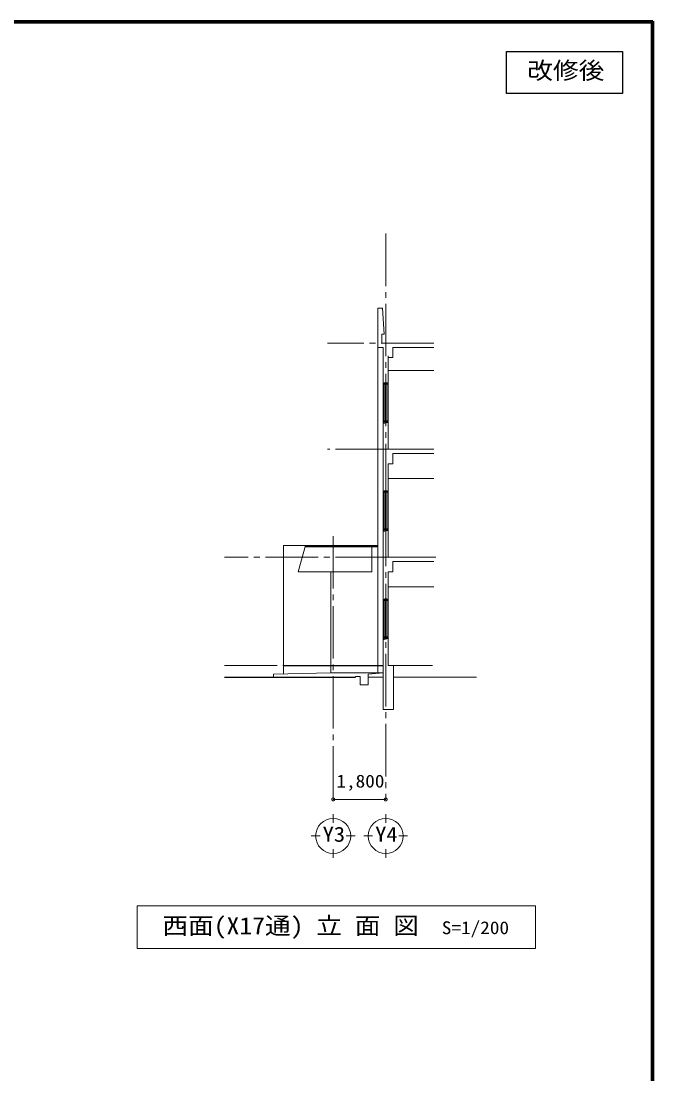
# Model space of a CAD drawing. Units: millimetres at full size, sheet at 1:200; details may follow other scales. Extents: x -55340 to 55340, y -38040 to 38040.
# Drawn here: x 33694 to 55340, y 1956 to 38040 of the extents above; entities that cross this region are included whole.
import ezdxf
from ezdxf.enums import TextEntityAlignment as Align

# ---------------------------------------------------------------- set-up
doc = ezdxf.new("R2010")
doc.units = ezdxf.units.MM
doc.header["$LTSCALE"] = 200
doc.header["$PDMODE"] = 32
doc.header["$PDSIZE"] = 100
doc.linetypes.add('CHAIN2', pattern=[12, 9, -1, 1, -1])
for name, color, linetype, lineweight in [('0-1_通り芯', 3, 'Continuous', 18), ('0-2_躯体', 3, 'Continuous', 18), ('0-5_建具(ｻｯｼ)', 4, 'Continuous', 9), ('0-A_寸法', 4, 'CHAIN2', 9), ('0-B_文字', 4, 'Continuous', 9), ('F-0_F-0ﾚｲﾔ', 5, 'Continuous', 50)]:
    doc.layers.add(name, color=color, linetype=linetype, lineweight=lineweight)
doc.styles.add('ＭＳ ゴシック', font='')
doc.styles.get('ＭＳ ゴシック').set_extended_font_data('MS Gothic')

msp = doc.modelspace()

# ---------------------------------------------------------------- linework, layer by layer
at = {"layer": '0-1_通り芯', "color": 4, "linetype": 'CHAIN2', "lineweight": 9}
for p, q in [((46185.9, 30754.1), (46185.9, 11363.3)), ((44385.9, 20391.8), (44385.9, 11363.3))]:
    msp.add_line(p, q, dxfattribs=at)
at = {"layer": '0-1_通り芯'}
for p, q in [((44385.9, 10863.3), (44385.9, 10563.3)), ((46185.9, 10863.3), (46185.9, 10563.3)), ((43635.9, 10113.3), (43935.9, 10113.3)), ((44835.9, 10113.3), (45135.9, 10113.3)), ((45435.9, 10113.3), (45735.9, 10113.3)), ((46635.9, 10113.3), (46935.9, 10113.3)), ((44385.9, 9363.3), (44385.9, 9663.3)), ((46185.9, 9363.3), (46185.9, 9663.3))]:
    msp.add_line(p, q, dxfattribs=at)
for centre in [(44385.9, 10113.3), (46185.9, 10113.3)]:
    msp.add_circle(centre, 600, dxfattribs=at)
at = {"layer": '0-2_躯体'}
for p, q in [((46080.9, 28204.1), (46135.9, 27304.1)), ((46100.9, 26854.1), (45910.9, 26854.1)), ((47831.8, 27004.1), (46055.9, 27004.1)), ((46100.9, 26854.1), (46100.9, 25628.3)), ((47831.8, 26854.1), (46425.9, 26854.1)), ((46425.9, 26504.1), (46425.9, 26854.1)), ((46270.9, 26564.1), (46270.9, 25626.8)), ((46270.9, 26504.1), (46425.9, 26504.1)), ((47831.8, 26064.1), (46270.9, 26064.1)), ((46151.8, 25628.3), (46100.9, 25628.3)), ((46221.3, 25626.8), (46270.9, 25626.8)), ((46270.9, 24284.1), (46100.9, 24245.4)), ((46100.9, 24245.4), (46100.9, 21928.3)), ((46270.9, 24284.1), (46270.9, 23364.1)), ((47831.8, 23364.1), (46270.9, 23364.1)), ((47831.8, 23214.1), (46425.9, 23214.1)), ((46425.9, 22864.1), (46425.9, 23214.1)), ((46270.9, 22864.1), (46425.9, 22864.1)), ((46270.9, 22864.1), (46270.9, 21926.8)), ((47831.8, 22364.1), (46270.9, 22364.1)), ((46151.8, 21928.3), (46100.9, 21928.3)), ((46221.3, 21926.8), (46270.9, 21926.8)), ((46270.9, 20584.1), (46100.9, 20545.5)), ((46270.9, 20584.1), (46270.9, 19664.1)), ((46100.9, 20545.5), (46100.9, 18218.3)), ((42685.9, 20064.1), (45910.9, 20064.1)), ((42685.9, 20064.1), (42685.9, 15661.9)), ((43185.9, 19164.1), (43435.9, 20064.1)), ((45710.9, 20064.1), (45710.9, 19164.1)), ((46270.9, 19664.1), (47900.8, 19664.1)), ((46425.9, 19164.1), (46425.9, 19514.1)), ((47831.8, 19514.1), (46425.9, 19514.1)), ((43185.9, 19164.1), (45710.9, 19164.1)), ((44300.9, 19164.1), (44300.9, 15704.1)), ((46270.9, 19164.1), (46425.9, 19164.1)), ((46270.9, 19164.1), (46270.9, 18216.8)), ((47831.8, 18654.1), (46270.9, 18654.1)), ((46151.8, 18218.3), (46100.9, 18218.3)), ((46221.3, 18216.8), (46270.9, 18216.8)), ((46100.9, 16884.6), (46100.9, 14444.9)), ((46270.9, 16874.1), (46100.9, 16835.4)), ((46270.9, 16884.6), (46270.9, 15954.1)), ((47790.1, 15954.1), (46270.9, 15954.1)), ((46450.9, 15954.1), (46450.9, 14444.9)), ((46100.9, 15704.1), (44300.9, 15704.1)), ((45155.9, 15579.8), (45155.9, 15554.1)), ((45155.9, 15579.8), (45305.9, 15579.8)), ((45305.9, 15579.8), (45305.9, 15294.9)), ((46100.9, 15704.1), (45585.9, 15654.1)), ((45585.9, 15654.1), (45585.9, 15294.9)), ((45585.9, 15554.1), (46100.9, 15554.1)), ((46450.9, 15554.1), (49300.7, 15554.1)), ((45585.9, 15294.9), (45305.9, 15294.9)), ((46100.9, 14444.9), (46450.9, 14444.9))]:
    msp.add_line(p, q, dxfattribs=at)
at = {"layer": '0-2_躯体', "color": 6, "lineweight": 25}
for p, q in [((46100.9, 25628.3), (46100.9, 24245.4)), ((46150.9, 25614.1), (46150.9, 25649.1)), ((46220.9, 25632.1), (46150.9, 25632.1)), ((46185.9, 25614.1), (46185.9, 25632.1)), ((46220.9, 25614.1), (46220.9, 25649.1)), ((46270.9, 24284.1), (46270.9, 25626.8)), ((46169.9, 24354.1), (46169.9, 25584.1)), ((46201.9, 24354.1), (46201.9, 25584.1)), ((46169.9, 24275.1), (46169.9, 24299.1)), ((46201.9, 24281.1), (46201.9, 24299.1)), ((46220.9, 24314.1), (46220.9, 24272.7)), ((46100.9, 21928.3), (46100.9, 20545.5)), ((46150.9, 21914.1), (46150.9, 21949.1)), ((46220.9, 21932.1), (46150.9, 21932.1)), ((46169.9, 20654.1), (46169.9, 21884.1)), ((46185.9, 21914.1), (46185.9, 21932.1)), ((46201.9, 20654.1), (46201.9, 21884.1)), ((46220.9, 21914.1), (46220.9, 21949.1)), ((46270.9, 20584.1), (46270.9, 21926.8)), ((46169.9, 20575.1), (46169.9, 20599.1)), ((46201.9, 20581.1), (46201.9, 20599.1)), ((46220.9, 20614.1), (46220.9, 20572.7)), ((43427.6, 20034.1), (45910.9, 20034.1)), ((46100.9, 18218.3), (46100.9, 16835.4)), ((46150.9, 18204.1), (46150.9, 18239.1)), ((46220.9, 18222.1), (46150.9, 18222.1)), ((46169.9, 16944.1), (46169.9, 18174.1)), ((46185.9, 18204.1), (46185.9, 18222.1)), ((46201.9, 16944.1), (46201.9, 18174.1)), ((46220.9, 18204.1), (46220.9, 18239.1)), ((46270.9, 16874.1), (46270.9, 18216.8)), ((46169.9, 16865.1), (46169.9, 16889.1)), ((46201.9, 16871.1), (46201.9, 16889.1)), ((46220.9, 16904.1), (46220.9, 16862.7)), ((42685.9, 15954.1), (46099.9, 15954.1))]:
    msp.add_line(p, q, dxfattribs=at)
at = {"layer": '0-2_躯体'}
for points in [[(46080.9, 28204.1), (45910.9, 28204.1), (45910.9, 15704.1)], [(46135.9, 27304.1), (46055.9, 27304.1), (46055.9, 27004.1)], [(44300.9, 15704.1), (42335.9, 15652.8), (42335.9, 15554.1)]]:
    msp.add_lwpolyline(points, dxfattribs=at)
at = {"layer": '0-2_躯体', "color": 6, "lineweight": 25}
for points in [[(46180.9, 25584.1), (46158.9, 25584.1), (46158.9, 25624.1), (46180.9, 25624.1)], [(46212.9, 25584.1), (46190.9, 25584.1), (46190.9, 25624.1), (46212.9, 25624.1)], [(46180.9, 24294.1), (46158.9, 24294.1), (46158.9, 24354.1), (46180.9, 24354.1)], [(46212.9, 24294.1), (46190.9, 24294.1), (46190.9, 24354.1), (46212.9, 24354.1)], [(46180.9, 21884.1), (46158.9, 21884.1), (46158.9, 21924.1), (46180.9, 21924.1)], [(46212.9, 21884.1), (46190.9, 21884.1), (46190.9, 21924.1), (46212.9, 21924.1)], [(46180.9, 20594.1), (46158.9, 20594.1), (46158.9, 20654.1), (46180.9, 20654.1)], [(46212.9, 20594.1), (46190.9, 20594.1), (46190.9, 20654.1), (46212.9, 20654.1)], [(46180.9, 18174.1), (46158.9, 18174.1), (46158.9, 18214.1), (46180.9, 18214.1)], [(46212.9, 18174.1), (46190.9, 18174.1), (46190.9, 18214.1), (46212.9, 18214.1)], [(46180.9, 16884.1), (46158.9, 16884.1), (46158.9, 16944.1), (46180.9, 16944.1)], [(46212.9, 16884.1), (46190.9, 16884.1), (46190.9, 16944.1), (46212.9, 16944.1)]]:
    msp.add_lwpolyline(points, close=True, dxfattribs=at)
for points in [[(46220.9, 24284.1), (46150.9, 24272.1), (46150.9, 24256.8)], [(46220.9, 20584.1), (46150.9, 20572.1), (46150.9, 20556.8)], [(46220.9, 16874.1), (46150.9, 16862.1), (46150.9, 16846.8)]]:
    msp.add_lwpolyline(points, dxfattribs=at)
at = {"layer": '0-5_建具(ｻｯｼ)', "color": 2, "lineweight": 25}
msp.add_line((40665.6, 15554.1), (45155.9, 15554.1), dxfattribs=at)
at = {"layer": '0-A_寸法'}
for p, q in [((47831.8, 27004.1), (44185.9, 27004.1)), ((46270.9, 23364.1), (44185.9, 23364.1)), ((46270.9, 19664.1), (40665.6, 19664.1)), ((40665.6, 15954.1), (42685.9, 15954.1))]:
    msp.add_line(p, q, dxfattribs=at)
at = {"layer": '0-A_寸法', "linetype": 'Continuous'}
msp.add_line((46185.9, 11363.3), (44385.9, 11363.3), dxfattribs=at)
at = {"layer": '0-A_寸法', "color": 6}
for p in [(44385.9, 11363.3), (46185.9, 11363.3)]:
    msp.add_point(p, dxfattribs=at)
at = {"layer": '0-B_文字'}
for p, q in [((37675.6, 7722.2), (51317.2, 7722.2)), ((51317.2, 7722.2), (51317.2, 6253.2))]:
    msp.add_line(p, q, dxfattribs=at)
at = {"layer": '0-B_文字', "color": 2, "lineweight": 25}
msp.add_lwpolyline([(50327.2, 37000), (54300, 37000), (54300, 35553.8), (50327.2, 35553.8)], close=True, dxfattribs=at)
at = {"layer": '0-B_文字'}
msp.add_lwpolyline([(51317.2, 6253.2), (37675.6, 6253.2), (37675.6, 7722.2)], dxfattribs=at)
at = {"layer": 'F-0_F-0ﾚｲﾔ'}
for p, q in [((-55340, 38040), (55340, 38040)), ((-55300, 38000), (55300, 38000)), ((55300, 38000), (55300, -38000)), ((55340, 38040), (55340, -38040))]:
    msp.add_line(p, q, dxfattribs=at)

# ---------------------------------------------------------------- texts
at = {"layer": '0-1_通り芯', "color": 2, "style": 'ＭＳ ゴシック', "width": 1.1}
for s, p in [('Y3', (44025.6, 9759.1)), ('Y4', (45825.6, 9759.1))]:
    msp.add_text(s, height=513.2, dxfattribs=at).set_placement(p, align=Align.BOTTOM_LEFT)
at = {"layer": '0-5_建具(ｻｯｼ)', "color": 6, "style": 'ＭＳ ゴシック', "width": 1.1}
msp.add_text('西面(X17通) 立 面 図', height=586.5, dxfattribs=at).set_placement((38533.7, 6565.9), align=Align.BOTTOM_LEFT)
at = {"layer": '0-5_建具(ｻｯｼ)', "color": 2, "style": 'ＭＳ ゴシック', "width": 1.1}
msp.add_text('S=1/200', height=439.9, dxfattribs=at).set_placement((48106.6, 6614.1), align=Align.BOTTOM_LEFT)
at = {"layer": '0-A_寸法', "color": 2, "style": 'ＭＳ ゴシック', "width": 1.1}
msp.add_text('1,800', height=439.9, dxfattribs=at).set_placement((44495.9, 11639.6), align=Align.BOTTOM_LEFT)
at = {"layer": '0-B_文字', "color": 6, "style": 'ＭＳ ゴシック', "width": 1.1}
msp.add_text('改修後', height=586.5, dxfattribs=at).set_placement((51033.6, 35876.9), align=Align.BOTTOM_LEFT)

doc.saveas('drawing.dxf')
